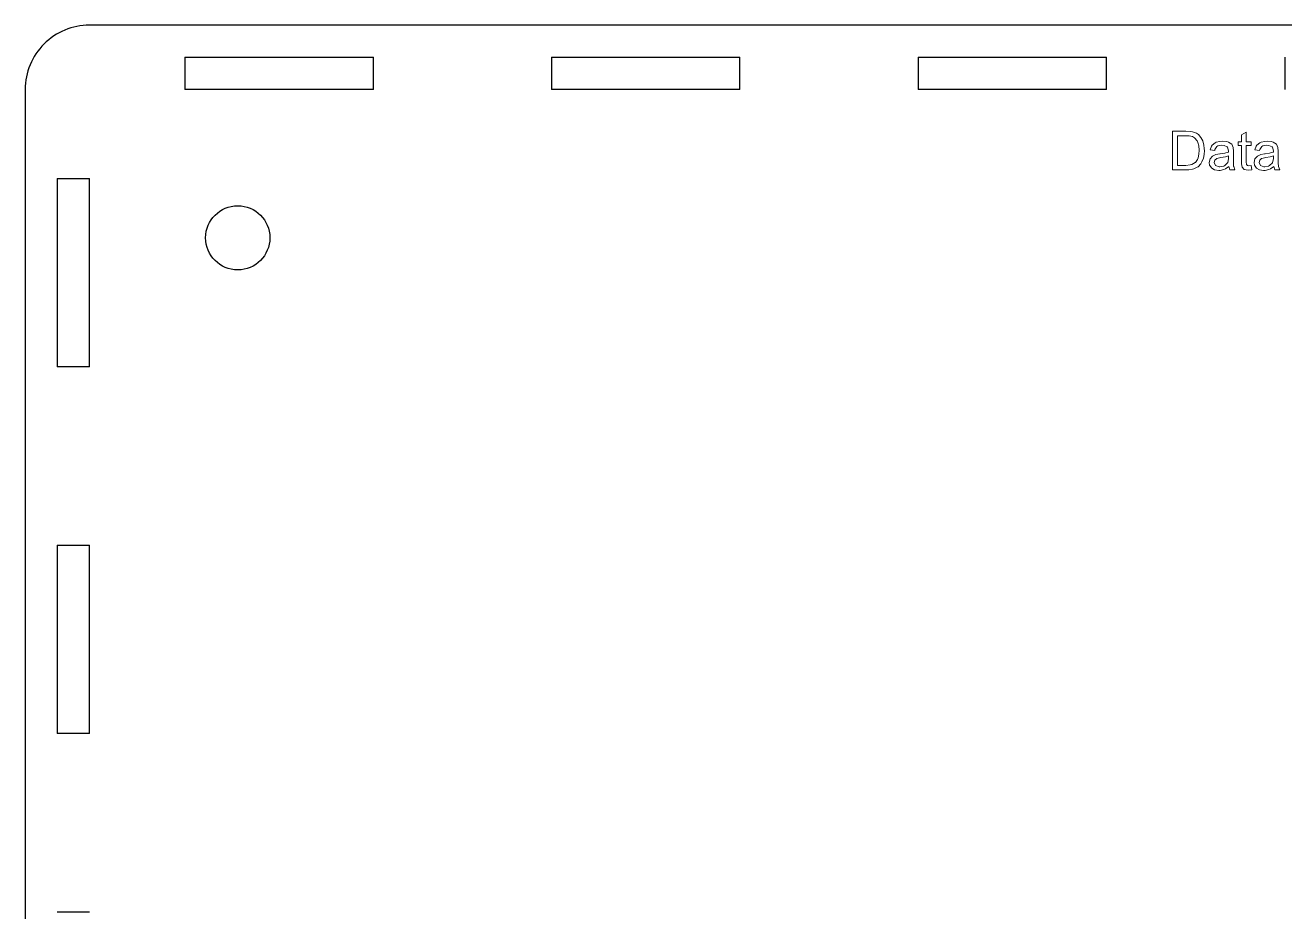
# Model space of a CAD drawing. Header units: inches. Extents: x 24.6 to 100.5, y -17.5 to 39.
# Drawn here: x 41.424 to 46.329, y 20.008 to 23.46 of the extents above; entities that cross this region are included whole.
import ezdxf

# ---------------------------------------------------------------- set-up
doc = ezdxf.new("R2010")
doc.units = ezdxf.units.IN
doc.header["$MEASUREMENT"] = 0

msp = doc.modelspace()

# ---------------------------------------------------------------- linework, layer by layer
at = {"color": 4}
for p, q in [((42.04597, 23.33493), (42.04597, 23.20993)), ((42.04597, 23.33493), (42.77956, 23.33493)), ((42.77956, 23.20993), (42.77956, 23.33493)), ((43.47356, 23.33493), (43.47356, 23.20993)), ((43.47356, 23.33493), (44.20716, 23.33493)), ((44.20716, 23.20993), (44.20716, 23.33493)), ((44.90116, 23.33493), (44.90116, 23.20993)), ((44.90116, 23.33493), (45.63476, 23.33493)), ((45.63476, 23.20993), (45.63476, 23.33493)), ((46.32876, 23.33493), (46.32876, 23.20993)), ((42.77956, 23.20993), (42.04597, 23.20993)), ((44.20716, 23.20993), (43.47356, 23.20993)), ((45.63476, 23.20993), (44.90116, 23.20993)), ((41.54889, 22.86329), (41.67389, 22.86329)), ((41.54889, 22.86329), (41.54889, 22.12969)), ((41.67389, 22.12969), (41.67389, 22.86329)), ((41.67389, 22.12969), (41.54889, 22.12969)), ((41.54889, 21.43569), (41.67389, 21.43569)), ((41.54889, 21.43569), (41.54889, 20.70209)), ((41.67389, 20.70209), (41.67389, 21.43569)), ((41.67389, 20.70209), (41.54889, 20.70209)), ((41.54889, 20.00809), (41.67389, 20.00809))]:
    msp.add_line(p, q, dxfattribs=at)
msp.add_lwpolyline([(51.71724, 23.45993), (41.67389, 23.45993, 0.4142136), (41.42389, 23.20993), (41.42389, 16.07265, 0.4142136), (41.67389, 15.82265), (51.71724, 15.82265, 0.4142136), (51.96724, 16.07265), (51.96724, 23.20993, 0.4142136)], format="xyb", close=True, dxfattribs=at)
at = {"color": 5, "lineweight": 0}
for points in [[(45.94349, 23.04676), (45.89156, 23.04676), (45.89156, 22.8966), (45.94575, 22.8966), (45.95516, 22.89698), (45.96984, 22.89923), (45.97435, 22.90036), (45.9879, 22.90676), (45.99091, 22.90902)], [(45.94312, 23.02907), (45.95591, 23.02869), (45.96871, 23.02606), (45.97736, 23.02117), (45.98753, 23.00912), (45.99016, 23.00385), (45.99392, 22.99031), (45.99505, 22.97299), (45.9943, 22.95794), (45.99129, 22.94402), (45.98865, 22.93724), (45.98037, 22.92482), (45.98, 22.92482), (45.96683, 22.9173), (45.96005, 22.91579), (45.94349, 22.91429), (45.91151, 22.91429)], [(45.91151, 22.91429), (45.91151, 23.02907), (45.94312, 23.02907)], [(45.99204, 23.03396), (45.98451, 23.03923), (45.96984, 23.0445), (45.96081, 23.046), (45.94349, 23.04676)], [(45.99091, 22.90902), (46.00145, 22.92031), (46.00559, 22.92746), (46.01161, 22.94214), (46.01462, 22.95644), (46.01575, 22.97262), (46.01537, 22.97864), (46.01349, 22.99407), (46.00973, 23.00837), (46.00935, 23.00912), (46.0022, 23.02267), (45.99204, 23.03396)], [(46.0865, 23.00799), (46.07596, 23.00724), (46.06166, 23.00423), (46.05715, 23.00197), (46.04548, 22.99294)], [(46.1294, 22.91052), (46.12865, 22.92219), (46.12865, 22.96923), (46.12752, 22.98391), (46.12188, 22.99633), (46.10908, 23.00461), (46.10268, 23.00649), (46.0865, 23.00799)], [(46.1787, 23.04337), (46.16026, 23.03246), (46.16026, 23.00536), (46.14671, 23.00536), (46.14671, 22.99106), (46.16026, 22.99106), (46.16026, 22.92859), (46.16064, 22.91956), (46.16252, 22.90676)], [(46.18924, 22.91241), (46.18284, 22.91391), (46.17983, 22.9173), (46.1787, 22.92746), (46.1787, 22.99106), (46.19714, 22.99106), (46.19714, 23.00536), (46.1787, 23.00536), (46.1787, 23.04337)], [(46.26112, 23.00799), (46.25058, 23.00724), (46.23628, 23.00423), (46.23177, 23.00197), (46.2201, 22.99294)], [(46.30402, 22.91052), (46.30327, 22.92219), (46.30327, 22.96923), (46.30214, 22.98391), (46.2965, 22.99633), (46.2837, 23.00461), (46.2773, 23.00649), (46.26112, 23.00799)], [(46.06053, 22.95644), (46.04736, 22.95041), (46.03795, 22.93988), (46.03419, 22.92558), (46.0357, 22.91542), (46.04398, 22.903)], [(46.04548, 22.99294), (46.04285, 22.98918), (46.03758, 22.9745), (46.05564, 22.97187), (46.05677, 22.97638), (46.06467, 22.98805), (46.06806, 22.98993), (46.08387, 22.99256)], [(46.08387, 22.99256), (46.09215, 22.99181), (46.10457, 22.98654), (46.10607, 22.98504), (46.10983, 22.97036), (46.10983, 22.96584), (46.10795, 22.96509), (46.09516, 22.96208), (46.07709, 22.95945), (46.07559, 22.95907), (46.06053, 22.95644)], [(46.23515, 22.95644), (46.22198, 22.95041), (46.21257, 22.93988), (46.20881, 22.92558), (46.21031, 22.91542), (46.21859, 22.903)], [(46.2201, 22.99294), (46.21747, 22.98918), (46.2122, 22.9745), (46.23026, 22.97187), (46.23139, 22.97638), (46.23929, 22.98805), (46.24268, 22.98993), (46.25849, 22.99256)], [(46.25849, 22.99256), (46.26676, 22.99181), (46.27956, 22.98654), (46.28069, 22.98504), (46.28445, 22.97036), (46.28445, 22.96584), (46.28257, 22.96509), (46.26978, 22.96208), (46.25171, 22.95945), (46.25021, 22.95907), (46.23515, 22.95644)], [(46.04398, 22.903), (46.05527, 22.8966), (46.07145, 22.89434), (46.07709, 22.89472), (46.09177, 22.89773), (46.09817, 22.90074), (46.11134, 22.91015)], [(46.07596, 22.90864), (46.07295, 22.90864), (46.0594, 22.91353), (46.05376, 22.92595), (46.05639, 22.93461), (46.06392, 22.94063), (46.0643, 22.94101), (46.07973, 22.94439), (46.0801, 22.94439), (46.09741, 22.9474), (46.10983, 22.95117)], [(46.10983, 22.95117), (46.10983, 22.94025), (46.10682, 22.92595), (46.10569, 22.9237), (46.09478, 22.91353), (46.09102, 22.91165), (46.07596, 22.90864)], [(46.11134, 22.91015), (46.1151, 22.8966), (46.1343, 22.8966), (46.12978, 22.90977), (46.1294, 22.91052)], [(46.16252, 22.90676), (46.17042, 22.89848), (46.1708, 22.8981), (46.18585, 22.89547), (46.19978, 22.89698), (46.19714, 22.91316)], [(46.19714, 22.91316), (46.18924, 22.91241)], [(46.21859, 22.903), (46.22988, 22.8966), (46.24607, 22.89434), (46.25171, 22.89472), (46.26639, 22.89773), (46.27279, 22.90074), (46.28596, 22.91015)], [(46.25058, 22.90864), (46.24757, 22.90864), (46.23402, 22.91353), (46.22838, 22.92595), (46.23101, 22.93461), (46.23854, 22.94063), (46.23892, 22.94101), (46.25435, 22.94439), (46.25472, 22.94439), (46.27203, 22.9474), (46.28445, 22.95117)], [(46.28445, 22.95117), (46.28445, 22.94025), (46.28144, 22.92595), (46.28031, 22.9237), (46.2694, 22.91353), (46.26564, 22.91165), (46.25058, 22.90864)], [(46.28596, 22.91015), (46.28972, 22.8966), (46.30891, 22.8966), (46.3044, 22.90977), (46.30402, 22.91052)]]:
    msp.add_lwpolyline(points, dxfattribs=at)
at = {"color": 4}
msp.add_circle((42.25159, 22.63223), 0.125, dxfattribs=at)

doc.saveas('drawing.dxf')
